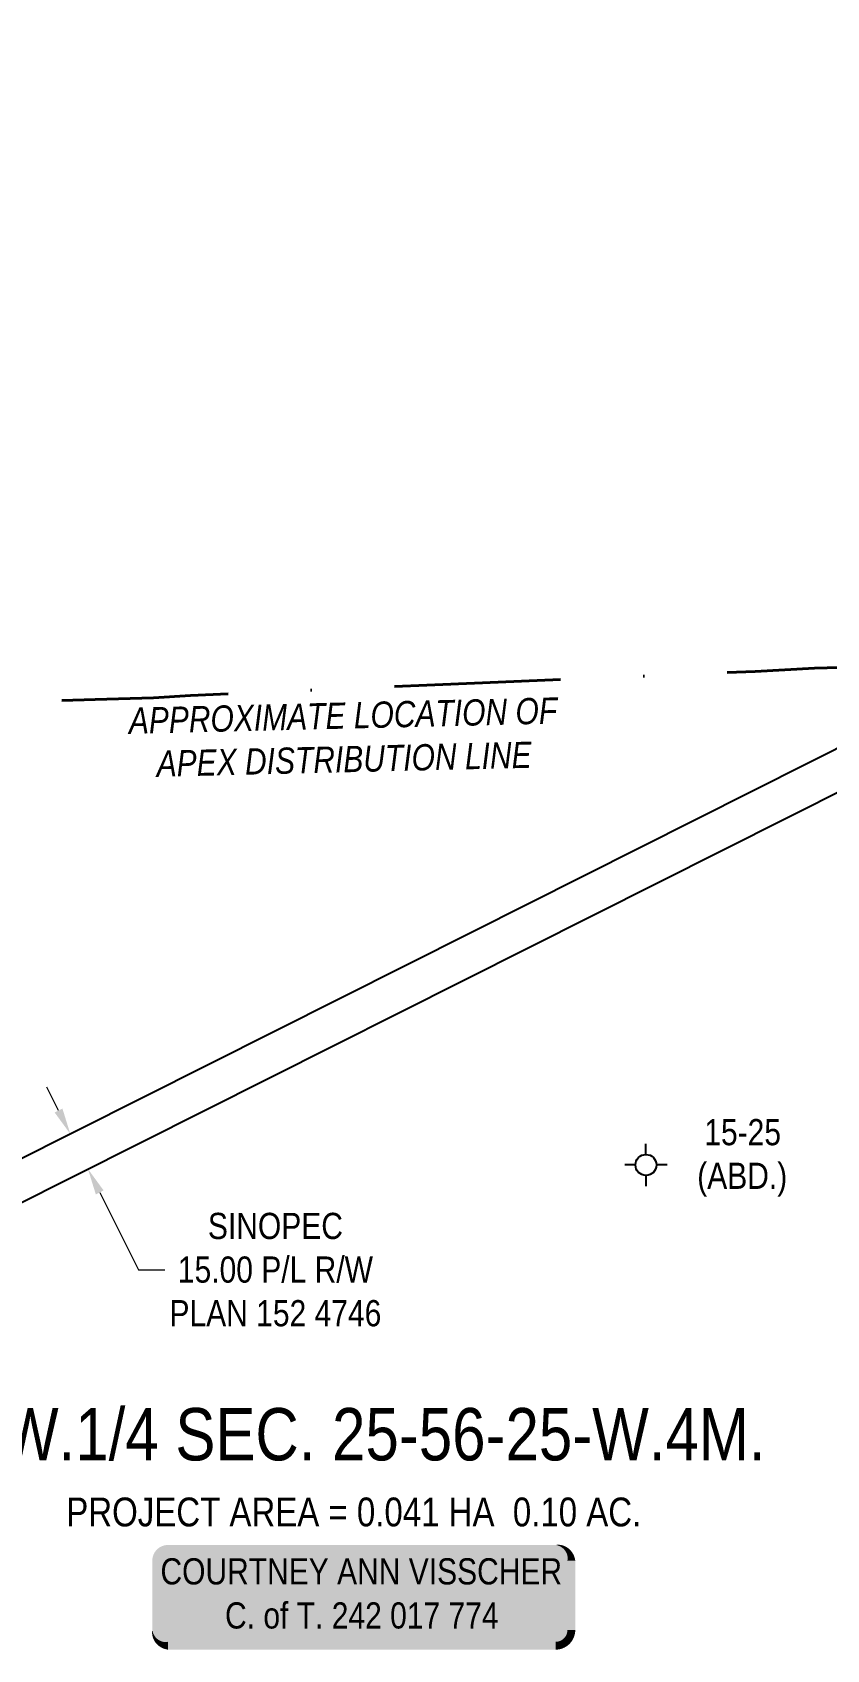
# Model space of a CAD drawing. Extents: x 88833 to 97610, y 5963373 to 5974710.
# Drawn here: x 92613 to 92916, y 5967605 to 5968223 of the extents above; entities that cross this region are included whole.
import ezdxf
from ezdxf.enums import TextEntityAlignment as Align

# ---------------------------------------------------------------- set-up
doc = ezdxf.new("R2010")
doc.units = 0
doc.header["$LTSCALE"] = 5
doc.header["$PDSIZE"] = 5
doc.linetypes.add('DASHDOT', pattern=[25.4, 12.7, -6.35, 0, -6.35])
doc.layers.get('Defpoints').update_dxf_attribs({"color": 9})
for name, color, linetype in [('AS-OWNER', 7, 'Continuous'), ('C-SYMBOL', 7, 'Continuous'), ('F-RW', 190, 'Continuous'), ('F-WS-S', 8, 'Continuous'), ('L-AREAREQUIRED', 7, 'Continuous')]:
    doc.layers.add(name, color=color, linetype=linetype)
for name, color, linetype, lineweight in [('AS-RECON EXISTING', 151, 'DASHDOT', 40), ('AS-RECON EXISTING-T', 151, 'Continuous', 40), ('F-RW-T', 190, 'Continuous', 9), ('F-WS-T', 190, 'Continuous', 9)]:
    doc.layers.add(name, color=color, linetype=linetype, lineweight=lineweight)
doc.styles.add('100L', font='ARIALN.TTF', dxfattribs={"height": 10})
doc.styles.add('175L', font='ARIALN.TTF', dxfattribs={"height": 2})
doc.styles.add('80', font='ARIALN.TTF', dxfattribs={"height": 10})
doc.styles.add('80CG', font='ARIALN.TTF', dxfattribs={"height": 10})
doc.dimstyles.new('Compass 5 000', dxfattribs={"dimscale": 5, "dimtxt": 9, "dimasz": 2, "dimexe": 0.2, "dimexo": 0.0625, "dimgap": 0.5, "dimtad": 0, "dimtih": 1, "dimtoh": 1, "dimzin": 0, "dimdsep": 46, "dimtxsty": '80CG', "dimcen": 0.1, "dimse1": 1, "dimse2": 1, "dimclrd": 256, "dimclrt": 256, "dimaunit": 1, "dimadec": 4, "dimazin": 0, "dimtfac": 0.06, "dimtofl": 0, "dimtmove": 0, "dimatfit": 1, "dimfxl": 0.2, "dimtolj": 1, "dimtzin": 0, "dimlwd": -1, "dimarcsym": 0})

# ---------------------------------------------------------------- blocks, each defined once
blk = doc.blocks.new('*D399')
at = {"layer": 'Defpoints', "color": 0, "transparency": 16777216}
for p in [(92864.17, 5967921.48), (92870.91, 5967908.08), (92634.23, 5967789.08)]:
    blk.add_point(p, dxfattribs=at)
at = {"layer": 'F-RW-T', "transparency": 16777216}
for p, q in [((92623, 5967811.42), (92618.51, 5967820.35)), ((92638.72, 5967780.14), (92653.58, 5967750.59)), ((92653.58, 5967750.59), (92663.58, 5967750.59))]:
    blk.add_line(p, q, dxfattribs=at)
for points in [[(92624.49, 5967812.16), (92621.51, 5967810.67), (92627.49, 5967802.48)], [(92640.21, 5967780.89), (92637.23, 5967779.39), (92634.23, 5967789.08)]]:
    blk.add_solid(points, dxfattribs=at)
at = {"layer": 'F-RW-T', "transparency": 16777216, "insert": (92705.81, 5967750.59), "char_height": 10, "attachment_point": 5, "style": '80CG'}
blk.add_mtext('\\A1;SINOPEC\\P15.00 P/L R/W\\PPLAN 152 4746', dxfattribs=at)
blk = doc.blocks.new('GABD')
for p, q in [((0, 0.81), (0, 1.62)), ((-0.81, 0), (-1.62, 0)), ((1.62, 0), (0.81, 0)), ((0, -0.81), (0, -1.62))]:
    blk.add_line(p, q)
blk.add_circle((0, 0), 0.8)
blk = doc.blocks.new('*U494')
h = blk.add_hatch(color=59)
edge = h.paths.add_edge_path()
edge.add_line((-74, -20), (74, -20))
edge.add_arc((74, -14), 6, 270, 360)
edge.add_line((80, -14), (80, 12.5))
edge.add_arc((74, 12.5), 6, 0, 90)
edge.add_line((74, 18.5), (-74, 18.5))
edge.add_arc((-74, 12.5), 6, 90, 180)
edge.add_line((-80, 12.5), (-80, -14))
edge.add_arc((-74, -14), 6, 180, 270)
at = {"color": 1, "flags": 128}
blk.add_lwpolyline([(-74, -20, 3, 3, 0), (74, -20, 3, 3, 0.414214), (80, -14, 3, 3, 0), (80, 12.5, 3, 0, 0.414214), (74, 18.5, 0, 0, 0), (-74, 18.5, 0, 0, 0.414214), (-80, 12.5, 0, 0, 0), (-80, -14, 0, 3, 0.414214)], format="xyseb", close=True, dxfattribs=at)
blk.add_lwpolyline([(-56.05, -9.74, 0, 7.5, 0), (0, 0, 0, 0, 0)], format="xyseb", dxfattribs=at)
at = {"color": 1, "style": '80'}
blk.add_attdef('ENTER_TEXT_001', (-35.99, -5), '', height=10, dxfattribs=at)

msp = doc.modelspace()

# ---------------------------------------------------------------- linework, layer by layer
at = {"layer": 'AS-RECON EXISTING', "flags": 128}
msp.add_lwpolyline([(92370.427, 5967955.499), (92374.905, 5967955.722), (92378.127, 5967955.694), (92383.67, 5967955.854), (92386.091, 5967956.073), (92391.737, 5967956.15), (92405.373, 5967956.959), (92413.824, 5967957.429), (92432.544, 5967959.022), (92447.78, 5967959.699), (92461.674, 5967960.575), (92475.53, 5967961.5), (92489.716, 5967962.28), (92503.873, 5967962.844), (92525.385, 5967963.61), (92541.801, 5967964.196), (92565.718, 5967965.705), (92588.074, 5967966.723), (92609.521, 5967967.612), (92636.948, 5967968.409), (92659.271, 5967969.138), (92673.415, 5967969.922), (92700.938, 5967971.345), (92721.3, 5967972.005), (92741.952, 5967973.11), (92763.671, 5967973.889), (92784.847, 5967974.751), (92817.7, 5967976.243), (92846.805, 5967977.378), (92864.82, 5967978.138), (92889.032, 5967979.188), (92911.596, 5967980.408), (92936.614, 5967981.149), (92954.11, 5967981.81), (92971.158, 5967982.476), (92983.059, 5967982.925), (92999.838, 5967983.271), (93015.765, 5967983.59), (93034.418, 5967984.447), (93046.494, 5967985.058), (93058.179, 5967985.6), (93068.839, 5967986.207), (93082.481, 5967986.893), (93094.794, 5967987.473), (93102.116, 5967988.087), (93110.146, 5967989.21), (93112.574, 5967989.271)], dxfattribs=at)
at = {"layer": 'F-RW', "linetype": 'Continuous', "flags": 128}
msp.add_lwpolyline([(92324.148, 5967649.163), (92357.524, 5967649.95), (93123.439, 5968035.053), (93471.196, 5968209.906), (93464.455, 5968223.309), (93123.088, 5968051.669), (92780.663, 5967879.413), (92353.8, 5967664.868), (92323.823, 5967664.162)], close=True, dxfattribs=at)

# ---------------------------------------------------------------- block references
at = {"layer": 'AS-OWNER', "color": 5}
ref = msp.add_blockref('*U494', (92738.788, 5967626.959), dxfattribs=at)
ref.add_attrib('ENTER_TEXT_001', 'COURTNEY ANN VISSCHER', (92661.915, 5967630.377), dxfattribs={"layer": '0', "color": 1, "height": 10, "style": '80'})
ref.add_attrib('ENTER_TEXT_002', 'C. of T. 242 017 774', (92686.567, 5967613.533), dxfattribs={"layer": '0', "color": 1, "height": 10, "style": '80'})
at = {"layer": 'F-WS-S', "xscale": 5, "yscale": 5, "zscale": 5}
msp.add_blockref('GABD', (92847.287, 5967790.617), dxfattribs=at)

# ---------------------------------------------------------------- texts
at = {"layer": 'AS-RECON EXISTING-T', "insert": (92649.66, 5967965.292), "char_height": 10, "attachment_point": 1, "rotation": 1.394887, "style": '100L'}
msp.add_mtext_dynamic_manual_height_columns('\\pi0.05;{\\fArial Narrow|b0|i1|c0|p34;APPROXIMATE LOCATION OF\\P\\pi10.265;APEX DISTRIBUTION LINE}', width=164.25416, gutter_width=50, heights=[0], dxfattribs=at)
at = {"layer": 'C-SYMBOL', "color": 3, "style": '175L'}
msp.add_text('N.W.1/4 SEC. 25-56-25-W.4M.', height=20, dxfattribs=at).set_placement((92735.724, 5967671.756), align=Align.BOTTOM_CENTER)
at = {"layer": 'F-WS-T', "insert": (92864.778, 5967808.155), "char_height": 10, "attachment_point": 1, "style": '100L'}
msp.add_mtext_dynamic_manual_height_columns('\\pi4.7736;15-25\\P\\pi2.0826;(ABD.)', width=37.13933, gutter_width=55, heights=[0], dxfattribs=at)
at = {"layer": 'L-AREAREQUIRED', "color": 5, "style": '100L'}
msp.add_text('PROJECT AREA = 0.041 HA  0.10 AC.', height=11, dxfattribs=at).set_placement((92735.724, 5967649.256), align=Align.BOTTOM_CENTER)

# ---------------------------------------------------------------- dimensions: what is measured, and where the dimension line sits
at = {"layer": 'F-RW-T'}
dim = msp.add_linear_dim(base=(92634.23, 5967789.078), p1=(92864.166, 5967921.482), p2=(92870.905, 5967908.079), angle=296.693353, text='SINOPEC\\P15.00 P/L R/W\\PPLAN 152 4746', dimstyle='Compass 5 000', dxfattribs=at)
dim.commit()
dim.dimension.update_dxf_attribs({"geometry": '*D399', "text_midpoint": (92705.81, 5967750.594), "dimtype": 161})

doc.saveas('drawing.dxf')
